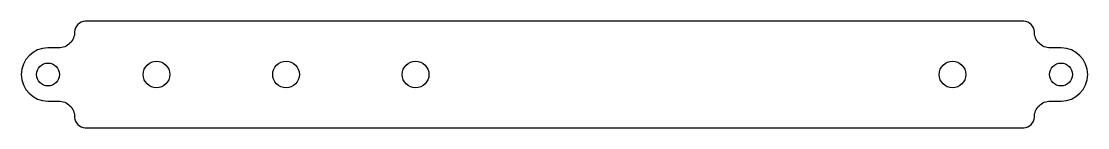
# Model space of a CAD drawing. Header units: millimetres. Extents: x 0 to 200, y 0 to 20.
import ezdxf

# ---------------------------------------------------------------- set-up
doc = ezdxf.new("R2010")
doc.units = ezdxf.units.MM
doc.layers.get('0').update_dxf_attribs({"linetype": 'CONTINUOUS'})

msp = doc.modelspace()

# ---------------------------------------------------------------- linework, layer by layer
msp.add_lwpolyline([(12, 20, 0.414214), (10, 18, -0.414214), (7, 15), (5, 15, 1), (5, 5), (7, 5, -0.414214), (10, 2, 0.414214), (12, 0), (188, 0, 0.414214), (190, 2, -0.414214), (193, 5), (195, 5, 1), (195, 15), (193, 15, -0.414214), (190, 18, 0.414214), (188, 20)], format="xyb", close=True)
for centre, radius in [((5, 10), 2.15), ((25.35, 10), 2.5), ((49.65, 10), 2.5), ((73.95, 10), 2.5), ((174.65, 10), 2.5), ((195, 10), 2.15)]:
    msp.add_circle(centre, radius)

doc.saveas('drawing.dxf')
